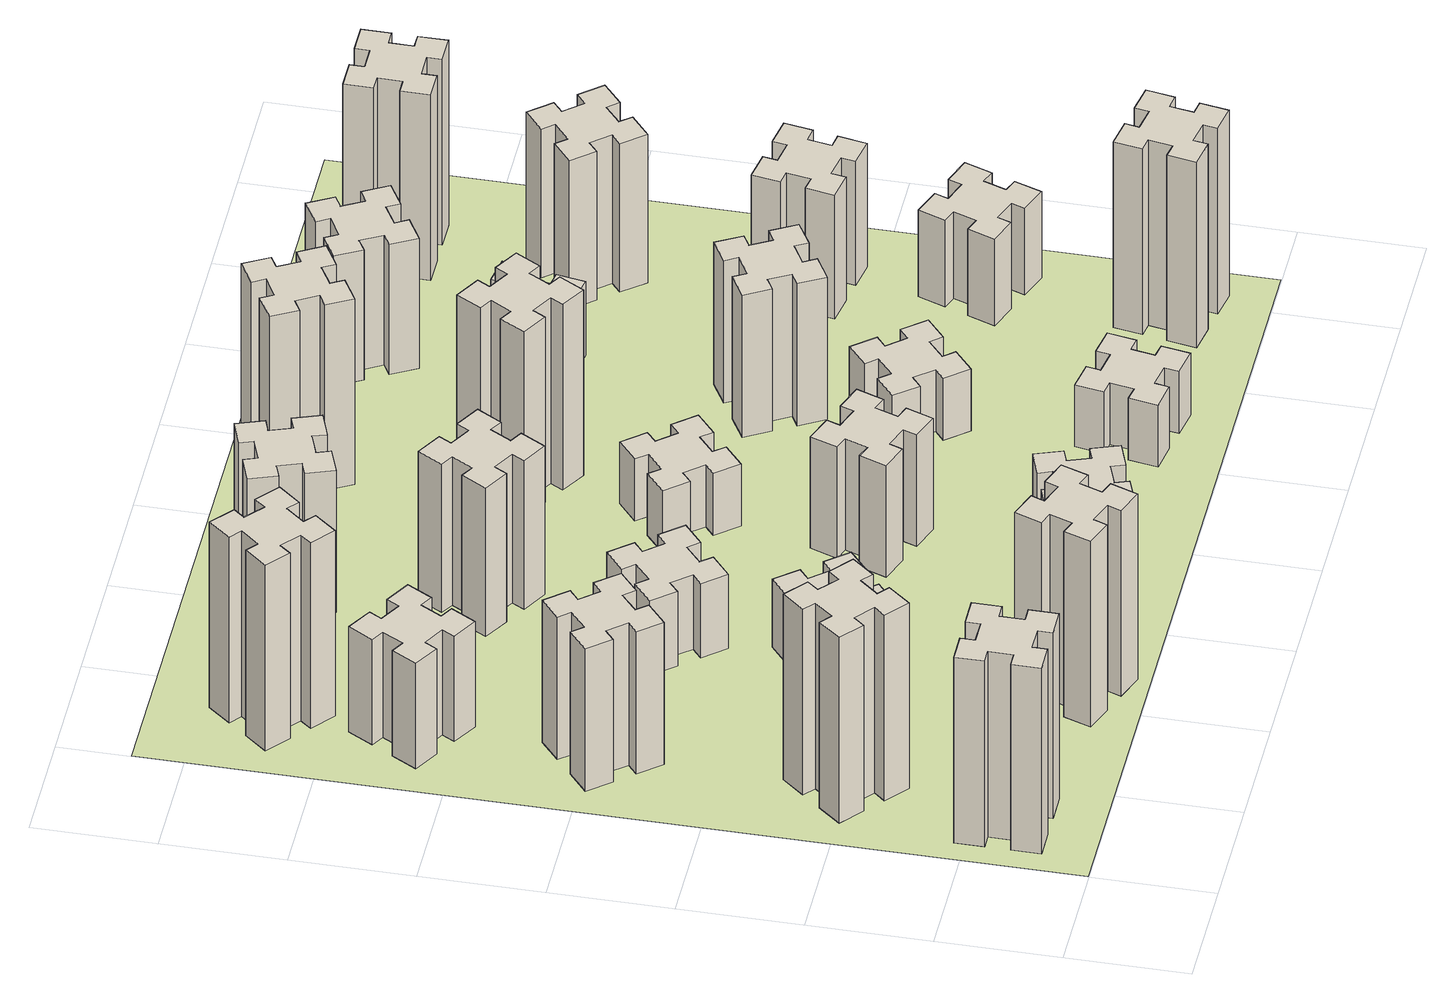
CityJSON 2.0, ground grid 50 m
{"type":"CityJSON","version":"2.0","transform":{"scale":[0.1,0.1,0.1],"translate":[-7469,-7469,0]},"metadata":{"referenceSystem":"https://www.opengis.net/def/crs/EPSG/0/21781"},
"CityObjects":{
"building1":{"type":"Building","attributes":{"class":"1000","function":"1000","usage":"1000","yearOfConstruction":2016,"roofType":"1000","measuredHeight":90,"storeysAboveGround":30,"storeysBelowGround":0},"geometry":[{"type":"Solid","lod":"1","boundaries":[[[[0,1,2,3,4,5,6,7,8,9,10,11,12,13,14,15,16,17,18,19]],[[17,16,20,21]],[[16,15,22,20]],[[15,14,23,22]],[[14,13,24,23]],[[13,12,25,24]],[[12,11,26,25]],[[11,10,27,26]],[[10,9,28,27]],[[9,8,29,28]],[[8,7,30,29]],[[7,6,31,30]],[[6,5,32,31]],[[5,4,33,32]],[[4,3,34,33]],[[3,2,35,34]],[[2,1,36,35]],[[1,0,37,36]],[[0,19,38,37]],[[19,18,39,38]],[[18,17,21,39]],[[24,25,26,27,28,29,30,31,32,33,34,35,36,37,38,39,21,20,22,23]]]]}]},
"building2":{"type":"Building","attributes":{"class":"1000","function":"1000","usage":"1000","yearOfConstruction":2016,"roofType":"1000","measuredHeight":90,"storeysAboveGround":30,"storeysBelowGround":0},"geometry":[{"type":"Solid","lod":"1","boundaries":[[[[40,41,42,43,44,45,46,47,48,49,50,51,52,53,54,55,56,57,58,59]],[[57,56,60,61]],[[56,55,62,60]],[[55,54,63,62]],[[54,53,64,63]],[[53,52,65,64]],[[52,51,66,65]],[[51,50,67,66]],[[50,49,68,67]],[[49,48,69,68]],[[48,47,70,69]],[[47,46,71,70]],[[46,45,72,71]],[[45,44,73,72]],[[44,43,74,73]],[[43,42,75,74]],[[42,41,76,75]],[[41,40,77,76]],[[40,59,78,77]],[[59,58,79,78]],[[58,57,61,79]],[[64,65,66,67,68,69,70,71,72,73,74,75,76,77,78,79,61,60,62,63]]]]}]},
"building3":{"type":"Building","attributes":{"class":"1000","function":"1000","usage":"1000","yearOfConstruction":2016,"roofType":"1000","measuredHeight":69,"storeysAboveGround":30,"storeysBelowGround":0},"geometry":[{"type":"Solid","lod":"1","boundaries":[[[[80,81,82,83,84,85,86,87,88,89,90,91,92,93,94,95,96,97,98,99]],[[97,96,100,101]],[[96,95,102,100]],[[95,94,103,102]],[[94,93,104,103]],[[93,92,105,104]],[[92,91,106,105]],[[91,90,107,106]],[[90,89,108,107]],[[89,88,109,108]],[[88,87,110,109]],[[87,86,111,110]],[[86,85,112,111]],[[85,84,113,112]],[[84,83,114,113]],[[83,82,115,114]],[[82,81,116,115]],[[81,80,117,116]],[[80,99,118,117]],[[99,98,119,118]],[[98,97,101,119]],[[104,105,106,107,108,109,110,111,112,113,114,115,116,117,118,119,101,100,102,103]]]]}]},
"building4":{"type":"Building","attributes":{"class":"1000","function":"1000","usage":"1000","yearOfConstruction":2016,"roofType":"1000","measuredHeight":51,"storeysAboveGround":30,"storeysBelowGround":0},"geometry":[{"type":"Solid","lod":"1","boundaries":[[[[120,121,122,123,124,125,126,127,128,129,130,131,132,133,134,135,136,137,138,139]],[[137,136,140,141]],[[136,135,142,140]],[[135,134,143,142]],[[134,133,144,143]],[[133,132,145,144]],[[132,131,146,145]],[[131,130,147,146]],[[130,129,148,147]],[[129,128,149,148]],[[128,127,150,149]],[[127,126,151,150]],[[126,125,152,151]],[[125,124,153,152]],[[124,123,154,153]],[[123,122,155,154]],[[122,121,156,155]],[[121,120,157,156]],[[120,139,158,157]],[[139,138,159,158]],[[138,137,141,159]],[[144,145,146,147,148,149,150,151,152,153,154,155,156,157,158,159,141,140,142,143]]]]}]},
"building5":{"type":"Building","attributes":{"class":"1000","function":"1000","usage":"1000","yearOfConstruction":2016,"roofType":"1000","measuredHeight":90,"storeysAboveGround":30,"storeysBelowGround":0},"geometry":[{"type":"Solid","lod":"1","boundaries":[[[[160,161,162,163,164,165,166,167,168,169,170,171,172,173,174,175,176,177,178,179]],[[177,176,180,181]],[[176,175,182,180]],[[175,174,183,182]],[[174,173,184,183]],[[173,172,185,184]],[[172,171,186,185]],[[171,170,187,186]],[[170,169,188,187]],[[169,168,189,188]],[[168,167,190,189]],[[167,166,191,190]],[[166,165,192,191]],[[165,164,193,192]],[[164,163,194,193]],[[163,162,195,194]],[[162,161,196,195]],[[161,160,197,196]],[[160,179,198,197]],[[179,178,199,198]],[[178,177,181,199]],[[184,185,186,187,188,189,190,191,192,193,194,195,196,197,198,199,181,180,182,183]]]]}]},
"building6":{"type":"Building","attributes":{"class":"1000","function":"1000","usage":"1000","yearOfConstruction":2016,"roofType":"1000","measuredHeight":90,"storeysAboveGround":30,"storeysBelowGround":0},"geometry":[{"type":"Solid","lod":"1","boundaries":[[[[200,201,202,203,204,205,206,207,208,209,210,211,212,213,214,215,216,217,218,219]],[[217,216,220,221]],[[216,215,222,220]],[[215,214,223,222]],[[214,213,224,223]],[[213,212,225,224]],[[212,211,226,225]],[[211,210,227,226]],[[210,209,228,227]],[[209,208,229,228]],[[208,207,230,229]],[[207,206,231,230]],[[206,205,232,231]],[[205,204,233,232]],[[204,203,234,233]],[[203,202,235,234]],[[202,201,236,235]],[[201,200,237,236]],[[200,219,238,237]],[[219,218,239,238]],[[218,217,221,239]],[[224,225,226,227,228,229,230,231,232,233,234,235,236,237,238,239,221,220,222,223]]]]}]},
"building7":{"type":"Building","attributes":{"class":"1000","function":"1000","usage":"1000","yearOfConstruction":2016,"roofType":"1000","measuredHeight":33,"storeysAboveGround":30,"storeysBelowGround":0},"geometry":[{"type":"Solid","lod":"1","boundaries":[[[[240,241,242,243,244,245,246,247,248,249,250,251,252,253,254,255,256,257,258,259]],[[257,256,260,261]],[[256,255,262,260]],[[255,254,263,262]],[[254,253,264,263]],[[253,252,265,264]],[[252,251,266,265]],[[251,250,267,266]],[[250,249,268,267]],[[249,248,269,268]],[[248,247,270,269]],[[247,246,271,270]],[[246,245,272,271]],[[245,244,273,272]],[[244,243,274,273]],[[243,242,275,274]],[[242,241,276,275]],[[241,240,277,276]],[[240,259,278,277]],[[259,258,279,278]],[[258,257,261,279]],[[264,265,266,267,268,269,270,271,272,273,274,275,276,277,278,279,261,260,262,263]]]]}]},
"building8":{"type":"Building","attributes":{"class":"1000","function":"1000","usage":"1000","yearOfConstruction":2016,"roofType":"1000","measuredHeight":36,"storeysAboveGround":30,"storeysBelowGround":0},"geometry":[{"type":"Solid","lod":"1","boundaries":[[[[280,281,282,283,284,285,286,287,288,289,290,291,292,293,294,295,296,297,298,299]],[[297,296,300,301]],[[296,295,302,300]],[[295,294,303,302]],[[294,293,304,303]],[[293,292,305,304]],[[292,291,306,305]],[[291,290,307,306]],[[290,289,308,307]],[[289,288,309,308]],[[288,287,310,309]],[[287,286,311,310]],[[286,285,312,311]],[[285,284,313,312]],[[284,283,314,313]],[[283,282,315,314]],[[282,281,316,315]],[[281,280,317,316]],[[280,299,318,317]],[[299,298,319,318]],[[298,297,301,319]],[[304,305,306,307,308,309,310,311,312,313,314,315,316,317,318,319,301,300,302,303]]]]}]},
"building9":{"type":"Building","attributes":{"class":"1000","function":"1000","usage":"1000","yearOfConstruction":2016,"roofType":"1000","measuredHeight":51,"storeysAboveGround":30,"storeysBelowGround":0},"geometry":[{"type":"Solid","lod":"1","boundaries":[[[[320,321,322,323,324,325,326,327,328,329,330,331,332,333,334,335,336,337,338,339]],[[337,336,340,341]],[[336,335,342,340]],[[335,334,343,342]],[[334,333,344,343]],[[333,332,345,344]],[[332,331,346,345]],[[331,330,347,346]],[[330,329,348,347]],[[329,328,349,348]],[[328,327,350,349]],[[327,326,351,350]],[[326,325,352,351]],[[325,324,353,352]],[[324,323,354,353]],[[323,322,355,354]],[[322,321,356,355]],[[321,320,357,356]],[[320,339,358,357]],[[339,338,359,358]],[[338,337,341,359]],[[344,345,346,347,348,349,350,351,352,353,354,355,356,357,358,359,341,340,342,343]]]]}]},
"building10":{"type":"Building","attributes":{"class":"1000","function":"1000","usage":"1000","yearOfConstruction":2016,"roofType":"1000","measuredHeight":72,"storeysAboveGround":30,"storeysBelowGround":0},"geometry":[{"type":"Solid","lod":"1","boundaries":[[[[360,361,362,363,364,365,366,367,368,369,370,371,372,373,374,375,376,377,378,379]],[[377,376,380,381]],[[376,375,382,380]],[[375,374,383,382]],[[374,373,384,383]],[[373,372,385,384]],[[372,371,386,385]],[[371,370,387,386]],[[370,369,388,387]],[[369,368,389,388]],[[368,367,390,389]],[[367,366,391,390]],[[366,365,392,391]],[[365,364,393,392]],[[364,363,394,393]],[[363,362,395,394]],[[362,361,396,395]],[[361,360,397,396]],[[360,379,398,397]],[[379,378,399,398]],[[378,377,381,399]],[[384,385,386,387,388,389,390,391,392,393,394,395,396,397,398,399,381,380,382,383]]]]}]},
"building11":{"type":"Building","attributes":{"class":"1000","function":"1000","usage":"1000","yearOfConstruction":2016,"roofType":"1000","measuredHeight":69,"storeysAboveGround":30,"storeysBelowGround":0},"geometry":[{"type":"Solid","lod":"1","boundaries":[[[[400,401,402,403,404,405,406,407,408,409,410,411,412,413,414,415,416,417,418,419]],[[417,416,420,421]],[[416,415,422,420]],[[415,414,423,422]],[[414,413,424,423]],[[413,412,425,424]],[[412,411,426,425]],[[411,410,427,426]],[[410,409,428,427]],[[409,408,429,428]],[[408,407,430,429]],[[407,406,431,430]],[[406,405,432,431]],[[405,404,433,432]],[[404,403,434,433]],[[403,402,435,434]],[[402,401,436,435]],[[401,400,437,436]],[[400,419,438,437]],[[419,418,439,438]],[[418,417,421,439]],[[424,425,426,427,428,429,430,431,432,433,434,435,436,437,438,439,421,420,422,423]]]]}]},
"building12":{"type":"Building","attributes":{"class":"1000","function":"1000","usage":"1000","yearOfConstruction":2016,"roofType":"1000","measuredHeight":54,"storeysAboveGround":30,"storeysBelowGround":0},"geometry":[{"type":"Solid","lod":"1","boundaries":[[[[440,441,442,443,444,445,446,447,448,449,450,451,452,453,454,455,456,457,458,459]],[[457,456,460,461]],[[456,455,462,460]],[[455,454,463,462]],[[454,453,464,463]],[[453,452,465,464]],[[452,451,466,465]],[[451,450,467,466]],[[450,449,468,467]],[[449,448,469,468]],[[448,447,470,469]],[[447,446,471,470]],[[446,445,472,471]],[[445,444,473,472]],[[444,443,474,473]],[[443,442,475,474]],[[442,441,476,475]],[[441,440,477,476]],[[440,459,478,477]],[[459,458,479,478]],[[458,457,461,479]],[[464,465,466,467,468,469,470,471,472,473,474,475,476,477,478,479,461,460,462,463]]]]}]},
"building13":{"type":"Building","attributes":{"class":"1000","function":"1000","usage":"1000","yearOfConstruction":2016,"roofType":"1000","measuredHeight":30,"storeysAboveGround":30,"storeysBelowGround":0},"geometry":[{"type":"Solid","lod":"1","boundaries":[[[[480,481,482,483,484,485,486,487,488,489,490,491,492,493,494,495,496,497,498,499]],[[497,496,500,501]],[[496,495,502,500]],[[495,494,503,502]],[[494,493,504,503]],[[493,492,505,504]],[[492,491,506,505]],[[491,490,507,506]],[[490,489,508,507]],[[489,488,509,508]],[[488,487,510,509]],[[487,486,511,510]],[[486,485,512,511]],[[485,484,513,512]],[[484,483,514,513]],[[483,482,515,514]],[[482,481,516,515]],[[481,480,517,516]],[[480,499,518,517]],[[499,498,519,518]],[[498,497,501,519]],[[504,505,506,507,508,509,510,511,512,513,514,515,516,517,518,519,501,500,502,503]]]]}]},
"building14":{"type":"Building","attributes":{"class":"1000","function":"1000","usage":"1000","yearOfConstruction":2016,"roofType":"1000","measuredHeight":90,"storeysAboveGround":30,"storeysBelowGround":0},"geometry":[{"type":"Solid","lod":"1","boundaries":[[[[520,521,522,523,524,525,526,527,528,529,530,531,532,533,534,535,536,537,538,539]],[[537,536,540,541]],[[536,535,542,540]],[[535,534,543,542]],[[534,533,544,543]],[[533,532,545,544]],[[532,531,546,545]],[[531,530,547,546]],[[530,529,548,547]],[[529,528,549,548]],[[528,527,550,549]],[[527,526,551,550]],[[526,525,552,551]],[[525,524,553,552]],[[524,523,554,553]],[[523,522,555,554]],[[522,521,556,555]],[[521,520,557,556]],[[520,539,558,557]],[[539,538,559,558]],[[538,537,541,559]],[[544,545,546,547,548,549,550,551,552,553,554,555,556,557,558,559,541,540,542,543]]]]}]},
"building15":{"type":"Building","attributes":{"class":"1000","function":"1000","usage":"1000","yearOfConstruction":2016,"roofType":"1000","measuredHeight":30,"storeysAboveGround":30,"storeysBelowGround":0},"geometry":[{"type":"Solid","lod":"1","boundaries":[[[[560,561,562,563,564,565,566,567,568,569,570,571,572,573,574,575,576,577,578,579]],[[577,576,580,581]],[[576,575,582,580]],[[575,574,583,582]],[[574,573,584,583]],[[573,572,585,584]],[[572,571,586,585]],[[571,570,587,586]],[[570,569,588,587]],[[569,568,589,588]],[[568,567,590,589]],[[567,566,591,590]],[[566,565,592,591]],[[565,564,593,592]],[[564,563,594,593]],[[563,562,595,594]],[[562,561,596,595]],[[561,560,597,596]],[[560,579,598,597]],[[579,578,599,598]],[[578,577,581,599]],[[584,585,586,587,588,589,590,591,592,593,594,595,596,597,598,599,581,580,582,583]]]]}]},
"building16":{"type":"Building","attributes":{"class":"1000","function":"1000","usage":"1000","yearOfConstruction":2016,"roofType":"1000","measuredHeight":90,"storeysAboveGround":30,"storeysBelowGround":0},"geometry":[{"type":"Solid","lod":"1","boundaries":[[[[600,601,602,603,604,605,606,607,608,609,610,611,612,613,614,615,616,617,618,619]],[[617,616,620,621]],[[616,615,622,620]],[[615,614,623,622]],[[614,613,624,623]],[[613,612,625,624]],[[612,611,626,625]],[[611,610,627,626]],[[610,609,628,627]],[[609,608,629,628]],[[608,607,630,629]],[[607,606,631,630]],[[606,605,632,631]],[[605,604,633,632]],[[604,603,634,633]],[[603,602,635,634]],[[602,601,636,635]],[[601,600,637,636]],[[600,619,638,637]],[[619,618,639,638]],[[618,617,621,639]],[[624,625,626,627,628,629,630,631,632,633,634,635,636,637,638,639,621,620,622,623]]]]}]},
"building17":{"type":"Building","attributes":{"class":"1000","function":"1000","usage":"1000","yearOfConstruction":2016,"roofType":"1000","measuredHeight":30,"storeysAboveGround":30,"storeysBelowGround":0},"geometry":[{"type":"Solid","lod":"1","boundaries":[[[[640,641,642,643,644,645,646,647,648,649,650,651,652,653,654,655,656,657,658,659]],[[657,656,660,661]],[[656,655,662,660]],[[655,654,663,662]],[[654,653,664,663]],[[653,652,665,664]],[[652,651,666,665]],[[651,650,667,666]],[[650,649,668,667]],[[649,648,669,668]],[[648,647,670,669]],[[647,646,671,670]],[[646,645,672,671]],[[645,644,673,672]],[[644,643,674,673]],[[643,642,675,674]],[[642,641,676,675]],[[641,640,677,676]],[[640,659,678,677]],[[659,658,679,678]],[[658,657,661,679]],[[664,665,666,667,668,669,670,671,672,673,674,675,676,677,678,679,661,660,662,663]]]]}]},
"building18":{"type":"Building","attributes":{"class":"1000","function":"1000","usage":"1000","yearOfConstruction":2016,"roofType":"1000","measuredHeight":69,"storeysAboveGround":30,"storeysBelowGround":0},"geometry":[{"type":"Solid","lod":"1","boundaries":[[[[680,681,682,683,684,685,686,687,688,689,690,691,692,693,694,695,696,697,698,699]],[[697,696,700,701]],[[696,695,702,700]],[[695,694,703,702]],[[694,693,704,703]],[[693,692,705,704]],[[692,691,706,705]],[[691,690,707,706]],[[690,689,708,707]],[[689,688,709,708]],[[688,687,710,709]],[[687,686,711,710]],[[686,685,712,711]],[[685,684,713,712]],[[684,683,714,713]],[[683,682,715,714]],[[682,681,716,715]],[[681,680,717,716]],[[680,699,718,717]],[[699,698,719,718]],[[698,697,701,719]],[[704,705,706,707,708,709,710,711,712,713,714,715,716,717,718,719,701,700,702,703]]]]}]},
"building19":{"type":"Building","attributes":{"class":"1000","function":"1000","usage":"1000","yearOfConstruction":2016,"roofType":"1000","measuredHeight":36,"storeysAboveGround":30,"storeysBelowGround":0},"geometry":[{"type":"Solid","lod":"1","boundaries":[[[[720,721,722,723,724,725,726,727,728,729,730,731,732,733,734,735,736,737,738,739]],[[737,736,740,741]],[[736,735,742,740]],[[735,734,743,742]],[[734,733,744,743]],[[733,732,745,744]],[[732,731,746,745]],[[731,730,747,746]],[[730,729,748,747]],[[729,728,749,748]],[[728,727,750,749]],[[727,726,751,750]],[[726,725,752,751]],[[725,724,753,752]],[[724,723,754,753]],[[723,722,755,754]],[[722,721,756,755]],[[721,720,757,756]],[[720,739,758,757]],[[739,738,759,758]],[[738,737,741,759]],[[744,745,746,747,748,749,750,751,752,753,754,755,756,757,758,759,741,740,742,743]]]]}]},
"building20":{"type":"Building","attributes":{"class":"1000","function":"1000","usage":"1000","yearOfConstruction":2016,"roofType":"1000","measuredHeight":90,"storeysAboveGround":30,"storeysBelowGround":0},"geometry":[{"type":"Solid","lod":"1","boundaries":[[[[760,761,762,763,764,765,766,767,768,769,770,771,772,773,774,775,776,777,778,779]],[[777,776,780,781]],[[776,775,782,780]],[[775,774,783,782]],[[774,773,784,783]],[[773,772,785,784]],[[772,771,786,785]],[[771,770,787,786]],[[770,769,788,787]],[[769,768,789,788]],[[768,767,790,789]],[[767,766,791,790]],[[766,765,792,791]],[[765,764,793,792]],[[764,763,794,793]],[[763,762,795,794]],[[762,761,796,795]],[[761,760,797,796]],[[760,779,798,797]],[[779,778,799,798]],[[778,777,781,799]],[[784,785,786,787,788,789,790,791,792,793,794,795,796,797,798,799,781,780,782,783]]]]}]},
"building21":{"type":"Building","attributes":{"class":"1000","function":"1000","usage":"1000","yearOfConstruction":2016,"roofType":"1000","measuredHeight":63,"storeysAboveGround":30,"storeysBelowGround":0},"geometry":[{"type":"Solid","lod":"1","boundaries":[[[[800,801,802,803,804,805,806,807,808,809,810,811,812,813,814,815,816,817,818,819]],[[817,816,820,821]],[[816,815,822,820]],[[815,814,823,822]],[[814,813,824,823]],[[813,812,825,824]],[[812,811,826,825]],[[811,810,827,826]],[[810,809,828,827]],[[809,808,829,828]],[[808,807,830,829]],[[807,806,831,830]],[[806,805,832,831]],[[805,804,833,832]],[[804,803,834,833]],[[803,802,835,834]],[[802,801,836,835]],[[801,800,837,836]],[[800,819,838,837]],[[819,818,839,838]],[[818,817,821,839]],[[824,825,826,827,828,829,830,831,832,833,834,835,836,837,838,839,821,820,822,823]]]]}]},
"building22":{"type":"Building","attributes":{"class":"1000","function":"1000","usage":"1000","yearOfConstruction":2016,"roofType":"1000","measuredHeight":42,"storeysAboveGround":30,"storeysBelowGround":0},"geometry":[{"type":"Solid","lod":"1","boundaries":[[[[840,841,842,843,844,845,846,847,848,849,850,851,852,853,854,855,856,857,858,859]],[[857,856,860,861]],[[856,855,862,860]],[[855,854,863,862]],[[854,853,864,863]],[[853,852,865,864]],[[852,851,866,865]],[[851,850,867,866]],[[850,849,868,867]],[[849,848,869,868]],[[848,847,870,869]],[[847,846,871,870]],[[846,845,872,871]],[[845,844,873,872]],[[844,843,874,873]],[[843,842,875,874]],[[842,841,876,875]],[[841,840,877,876]],[[840,859,878,877]],[[859,858,879,878]],[[858,857,861,879]],[[864,865,866,867,868,869,870,871,872,873,874,875,876,877,878,879,861,860,862,863]]]]}]},
"building23":{"type":"Building","attributes":{"class":"1000","function":"1000","usage":"1000","yearOfConstruction":2016,"roofType":"1000","measuredHeight":60,"storeysAboveGround":30,"storeysBelowGround":0},"geometry":[{"type":"Solid","lod":"1","boundaries":[[[[880,881,882,883,884,885,886,887,888,889,890,891,892,893,894,895,896,897,898,899]],[[897,896,900,901]],[[896,895,902,900]],[[895,894,903,902]],[[894,893,904,903]],[[893,892,905,904]],[[892,891,906,905]],[[891,890,907,906]],[[890,889,908,907]],[[889,888,909,908]],[[888,887,910,909]],[[887,886,911,910]],[[886,885,912,911]],[[885,884,913,912]],[[884,883,914,913]],[[883,882,915,914]],[[882,881,916,915]],[[881,880,917,916]],[[880,899,918,917]],[[899,898,919,918]],[[898,897,901,919]],[[904,905,906,907,908,909,910,911,912,913,914,915,916,917,918,919,901,900,902,903]]]]}]},
"building24":{"type":"Building","attributes":{"class":"1000","function":"1000","usage":"1000","yearOfConstruction":2016,"roofType":"1000","measuredHeight":72,"storeysAboveGround":30,"storeysBelowGround":0},"geometry":[{"type":"Solid","lod":"1","boundaries":[[[[920,921,922,923,924,925,926,927,928,929,930,931,932,933,934,935,936,937,938,939]],[[937,936,940,941]],[[936,935,942,940]],[[935,934,943,942]],[[934,933,944,943]],[[933,932,945,944]],[[932,931,946,945]],[[931,930,947,946]],[[930,929,948,947]],[[929,928,949,948]],[[928,927,950,949]],[[927,926,951,950]],[[926,925,952,951]],[[925,924,953,952]],[[924,923,954,953]],[[923,922,955,954]],[[922,921,956,955]],[[921,920,957,956]],[[920,939,958,957]],[[939,938,959,958]],[[938,937,941,959]],[[944,945,946,947,948,949,950,951,952,953,954,955,956,957,958,959,941,940,942,943]]]]}]},
"building25":{"type":"Building","attributes":{"class":"1000","function":"1000","usage":"1000","yearOfConstruction":2016,"roofType":"1000","measuredHeight":90,"storeysAboveGround":30,"storeysBelowGround":0},"geometry":[{"type":"Solid","lod":"1","boundaries":[[[[960,961,962,963,964,965,966,967,968,969,970,971,972,973,974,975,976,977,978,979]],[[977,976,980,981]],[[976,975,982,980]],[[975,974,983,982]],[[974,973,984,983]],[[973,972,985,984]],[[972,971,986,985]],[[971,970,987,986]],[[970,969,988,987]],[[969,968,989,988]],[[968,967,990,989]],[[967,966,991,990]],[[966,965,992,991]],[[965,964,993,992]],[[964,963,994,993]],[[963,962,995,994]],[[962,961,996,995]],[[961,960,997,996]],[[960,979,998,997]],[[979,978,999,998]],[[978,977,981,999]],[[984,985,986,987,988,989,990,991,992,993,994,995,996,997,998,999,981,980,982,983]]]]}]},
"landuse1":{"type":"LandUse","attributes":{"name":"plot1","function":"1010"},"geometry":[{"type":"MultiSurface","lod":"1","boundaries":[[[1000,1001,1002,1003]]]}]}
},
"vertices":[
[165,425,0],[165,325,0],[105,325,0],[105,205,0],[225,205,0],[225,265,0],[325,265,0],[325,205,0],[445,205,0],[445,325,0],[385,325,0],[385,425,0],[445,425,0],[445,545,0],[325,545,0],[325,485,0],[225,485,0],[225,545,0],[105,545,0],[105,425,0],[225,485,900],[225,545,900],[325,485,900],[325,545,900],[445,545,900],[445,425,900],[385,425,900],[385,325,900],[445,325,900],[445,205,900],[325,205,900],[325,265,900],[225,265,900],[225,205,900],[105,205,900],[105,325,900],[165,325,900],[165,425,900],[105,425,900],[105,545,900],
[484,1067,0],[408,1132,0],[446,1178,0],[354,1255,0],[277,1163,0],[323,1124,0],[259,1048,0],[213,1086,0],[136,994,0],[228,917,0],[266,963,0],[343,899,0],[304,853,0],[396,776,0],[473,868,0],[427,906,0],[492,983,0],[538,944,0],[615,1036,0],[523,1113,0],[492,983,900],[538,944,900],[427,906,900],[473,868,900],[396,776,900],[304,853,900],[343,899,900],[266,963,900],[228,917,900],[136,994,900],[213,1086,900],[259,1048,900],[323,1124,900],[277,1163,900],[354,1255,900],[446,1178,900],[408,1132,900],[484,1067,900],[523,1113,900],[615,1036,900],
[492,1988,0],[427,2064,0],[473,2103,0],[396,2195,0],[304,2118,0],[343,2072,0],[266,2007,0],[228,2053,0],[136,1976,0],[213,1884,0],[259,1923,0],[323,1846,0],[277,1808,0],[354,1716,0],[446,1793,0],[408,1839,0],[484,1903,0],[523,1857,0],[615,1934,0],[538,2026,0],[484,1903,690],[523,1857,690],[408,1839,690],[446,1793,690],[354,1716,690],[277,1808,690],[323,1846,690],[259,1923,690],[213,1884,690],[136,1976,690],[228,2053,690],[266,2007,690],[343,2072,690],[304,2118,690],[396,2195,690],[473,2103,690],[427,2064,690],[492,1988,690],[538,2026,690],[615,1934,690],
[446,2597,0],[496,2684,0],[548,2654,0],[608,2758,0],[504,2818,0],[474,2766,0],[387,2816,0],[417,2868,0],[313,2928,0],[253,2824,0],[305,2794,0],[255,2707,0],[203,2737,0],[143,2633,0],[247,2573,0],[277,2625,0],[364,2575,0],[334,2523,0],[438,2463,0],[498,2567,0],[364,2575,510],[334,2523,510],[277,2625,510],[247,2573,510],[143,2633,510],[203,2737,510],[255,2707,510],[305,2794,510],[253,2824,510],[313,2928,510],[417,2868,510],[387,2816,510],[474,2766,510],[504,2818,510],[608,2758,510],[548,2654,510],[496,2684,510],[446,2597,510],[498,2567,510],[438,2463,510],
[1029,360,0],[995,266,0],[939,287,0],[897,174,0],[1010,133,0],[1031,189,0],[1125,155,0],[1104,99,0],[1217,57,0],[1258,170,0],[1202,191,0],[1236,285,0],[1292,264,0],[1333,377,0],[1220,418,0],[1200,362,0],[1106,396,0],[1127,452,0],[1014,493,0],[973,380,0],[1106,396,900],[1127,452,900],[1200,362,900],[1220,418,900],[1333,377,900],[1292,264,900],[1236,285,900],[1202,191,900],[1258,170,900],[1217,57,900],[1104,99,900],[1125,155,900],[1031,189,900],[1010,133,900],[897,174,900],[939,287,900],[995,266,900],[1029,360,900],[973,380,900],[1014,493,900],
[484,3287,0],[408,3352,0],[446,3398,0],[354,3475,0],[277,3383,0],[323,3344,0],[259,3268,0],[213,3306,0],[136,3214,0],[228,3137,0],[266,3183,0],[343,3119,0],[304,3073,0],[396,2996,0],[473,3088,0],[427,3126,0],[492,3203,0],[538,3164,0],[615,3256,0],[523,3333,0],[492,3203,900],[538,3164,900],[427,3126,900],[473,3088,900],[396,2996,900],[304,3073,900],[343,3119,900],[266,3183,900],[228,3137,900],[136,3214,900],[213,3306,900],[259,3268,900],[323,3344,900],[277,3383,900],[354,3475,900],[446,3398,900],[408,3352,900],[484,3287,900],[523,3333,900],[615,3256,900],
[1083,1332,0],[1006,1267,0],[968,1313,0],[876,1236,0],[953,1144,0],[999,1183,0],[1063,1106,0],[1017,1068,0],[1094,976,0],[1186,1053,0],[1148,1099,0],[1224,1163,0],[1263,1117,0],[1355,1194,0],[1278,1286,0],[1232,1248,0],[1167,1324,0],[1213,1363,0],[1136,1455,0],[1044,1378,0],[1167,1324,330],[1213,1363,330],[1232,1248,330],[1278,1286,330],[1355,1194,330],[1263,1117,330],[1224,1163,330],[1148,1099,330],[1186,1053,330],[1094,976,330],[1017,1068,330],[1063,1106,330],[999,1183,330],[953,1144,330],[876,1236,330],[968,1313,330],[1006,1267,330],[1083,1332,330],[1044,1378,330],[1136,1455,330],
[1083,1972,0],[1006,1907,0],[968,1953,0],[876,1876,0],[953,1784,0],[999,1823,0],[1063,1746,0],[1017,1708,0],[1094,1616,0],[1186,1693,0],[1148,1739,0],[1224,1803,0],[1263,1757,0],[1355,1834,0],[1278,1926,0],[1232,1888,0],[1167,1964,0],[1213,2003,0],[1136,2095,0],[1044,2018,0],[1167,1964,360],[1213,2003,360],[1232,1888,360],[1278,1926,360],[1355,1834,360],[1263,1757,360],[1224,1803,360],[1148,1739,360],[1186,1693,360],[1094,1616,360],[1017,1708,360],[1063,1746,360],[999,1823,360],[953,1784,360],[876,1876,360],[968,1953,360],[1006,1907,360],[1083,1972,360],[1044,2018,360],[1136,2095,360],
[1765,496,0],[1671,462,0],[1650,518,0],[1537,477,0],[1579,364,0],[1635,385,0],[1669,291,0],[1613,270,0],[1654,157,0],[1767,199,0],[1746,255,0],[1840,289,0],[1860,233,0],[1973,274,0],[1932,387,0],[1876,366,0],[1842,460,0],[1898,480,0],[1857,593,0],[1744,552,0],[1842,460,510],[1898,480,510],[1876,366,510],[1932,387,510],[1973,274,510],[1860,233,510],[1840,289,510],[1746,255,510],[1767,199,510],[1654,157,510],[1613,270,510],[1669,291,510],[1635,385,510],[1579,364,510],[1537,477,510],[1650,518,510],[1671,462,510],[1765,496,510],[1744,552,510],[1857,593,510],
[1314,2666,0],[1227,2716,0],[1257,2768,0],[1153,2828,0],[1093,2724,0],[1145,2694,0],[1095,2607,0],[1043,2637,0],[983,2533,0],[1087,2473,0],[1117,2525,0],[1204,2475,0],[1174,2423,0],[1278,2363,0],[1338,2467,0],[1286,2497,0],[1336,2584,0],[1388,2554,0],[1448,2658,0],[1344,2718,0],[1336,2584,720],[1388,2554,720],[1286,2497,720],[1338,2467,720],[1278,2363,720],[1174,2423,720],[1204,2475,720],[1117,2525,720],[1087,2473,720],[983,2533,720],[1043,2637,720],[1095,2607,720],[1145,2694,720],[1093,2724,720],[1153,2828,720],[1257,2768,720],[1227,2716,720],[1314,2666,720],[1344,2718,720],[1448,2658,720],
[1125,3456,0],[1031,3422,0],[1010,3478,0],[897,3437,0],[939,3324,0],[995,3345,0],[1029,3251,0],[973,3230,0],[1014,3117,0],[1127,3159,0],[1106,3215,0],[1200,3249,0],[1220,3193,0],[1333,3234,0],[1292,3347,0],[1236,3326,0],[1202,3420,0],[1258,3440,0],[1217,3553,0],[1104,3512,0],[1202,3420,690],[1258,3440,690],[1236,3326,690],[1292,3347,690],[1333,3234,690],[1220,3193,690],[1200,3249,690],[1106,3215,690],[1127,3159,690],[1014,3117,690],[973,3230,690],[1029,3251,690],[995,3345,690],[939,3324,690],[897,3437,690],[1010,3478,690],[1031,3422,690],[1125,3456,690],[1104,3512,690],[1217,3553,690],
[1769,1300,0],[1735,1206,0],[1679,1227,0],[1637,1114,0],[1750,1073,0],[1771,1129,0],[1865,1095,0],[1844,1039,0],[1957,997,0],[1998,1110,0],[1942,1131,0],[1976,1225,0],[2032,1204,0],[2073,1317,0],[1960,1358,0],[1940,1302,0],[1846,1336,0],[1867,1392,0],[1754,1433,0],[1713,1320,0],[1846,1336,540],[1867,1392,540],[1940,1302,540],[1960,1358,540],[2073,1317,540],[2032,1204,540],[1976,1225,540],[1942,1131,540],[1998,1110,540],[1957,997,540],[1844,1039,540],[1865,1095,540],[1771,1129,540],[1750,1073,540],[1637,1114,540],[1679,1227,540],[1735,1206,540],[1769,1300,540],[1713,1320,540],[1754,1433,540],
[1972,1988,0],[1907,2064,0],[1953,2103,0],[1876,2195,0],[1784,2118,0],[1823,2072,0],[1746,2007,0],[1708,2053,0],[1616,1976,0],[1693,1884,0],[1739,1923,0],[1803,1846,0],[1757,1808,0],[1834,1716,0],[1926,1793,0],[1888,1839,0],[1964,1903,0],[2003,1857,0],[2095,1934,0],[2018,2026,0],[1964,1903,300],[2003,1857,300],[1888,1839,300],[1926,1793,300],[1834,1716,300],[1757,1808,300],[1803,1846,300],[1739,1923,300],[1693,1884,300],[1616,1976,300],[1708,2053,300],[1746,2007,300],[1823,2072,300],[1784,2118,300],[1876,2195,300],[1953,2103,300],[1907,2064,300],[1972,1988,300],[2018,2026,300],[2095,1934,300],
[2026,2497,0],[2076,2584,0],[2128,2554,0],[2188,2658,0],[2084,2718,0],[2054,2666,0],[1967,2716,0],[1997,2768,0],[1893,2828,0],[1833,2724,0],[1885,2694,0],[1835,2607,0],[1783,2637,0],[1723,2533,0],[1827,2473,0],[1857,2525,0],[1944,2475,0],[1914,2423,0],[2018,2363,0],[2078,2467,0],[1944,2475,900],[1914,2423,900],[1857,2525,900],[1827,2473,900],[1723,2533,900],[1783,2637,900],[1835,2607,900],[1885,2694,900],[1833,2724,900],[1893,2828,900],[1997,2768,900],[1967,2716,900],[2054,2666,900],[2084,2718,900],[2188,2658,900],[2128,2554,900],[2076,2584,900],[2026,2497,900],[2078,2467,900],[2018,2363,900],
[2596,444,0],[2578,345,0],[2519,356,0],[2498,237,0],[2617,217,0],[2627,276,0],[2725,258,0],[2715,199,0],[2833,178,0],[2854,297,0],[2795,307,0],[2812,405,0],[2871,395,0],[2892,513,0],[2774,534,0],[2764,475,0],[2665,492,0],[2676,551,0],[2557,572,0],[2537,454,0],[2665,492,300],[2676,551,300],[2764,475,300],[2774,534,300],[2892,513,300],[2871,395,300],[2812,405,300],[2795,307,300],[2854,297,300],[2833,178,300],[2715,199,300],[2725,258,300],[2627,276,300],[2617,217,300],[2498,237,300],[2519,356,300],[2578,345,300],[2596,444,300],[2537,454,300],[2557,572,300],
[1844,3556,0],[1757,3506,0],[1727,3558,0],[1623,3498,0],[1683,3394,0],[1735,3424,0],[1785,3337,0],[1733,3307,0],[1793,3203,0],[1897,3263,0],[1867,3315,0],[1954,3365,0],[1984,3313,0],[2088,3373,0],[2028,3477,0],[1976,3447,0],[1926,3534,0],[1978,3564,0],[1918,3668,0],[1814,3608,0],[1926,3534,900],[1978,3564,900],[1976,3447,900],[2028,3477,900],[2088,3373,900],[1984,3313,900],[1954,3365,900],[1867,3315,900],[1897,3263,900],[1793,3203,900],[1733,3307,900],[1785,3337,900],[1735,3424,900],[1683,3394,900],[1623,3498,900],[1727,3558,900],[1757,3506,900],[1844,3556,900],[1814,3608,900],[1918,3668,900],
[2628,1099,0],[2704,1163,0],[2743,1117,0],[2835,1194,0],[2758,1286,0],[2712,1248,0],[2647,1324,0],[2693,1363,0],[2616,1455,0],[2524,1378,0],[2563,1332,0],[2486,1267,0],[2448,1313,0],[2356,1236,0],[2433,1144,0],[2479,1183,0],[2543,1106,0],[2497,1068,0],[2574,976,0],[2666,1053,0],[2543,1106,300],[2497,1068,300],[2479,1183,300],[2433,1144,300],[2356,1236,300],[2448,1313,300],[2486,1267,300],[2563,1332,300],[2524,1378,300],[2616,1455,300],[2693,1363,300],[2647,1324,300],[2712,1248,300],[2758,1286,300],[2835,1194,300],[2743,1117,300],[2704,1163,300],[2628,1099,300],[2666,1053,300],[2574,976,300],
[2475,1744,0],[2525,1657,0],[2473,1627,0],[2533,1523,0],[2637,1583,0],[2607,1635,0],[2694,1685,0],[2724,1633,0],[2828,1693,0],[2768,1797,0],[2716,1767,0],[2666,1854,0],[2718,1884,0],[2658,1988,0],[2554,1928,0],[2584,1876,0],[2497,1826,0],[2467,1878,0],[2363,1818,0],[2423,1714,0],[2497,1826,690],[2467,1878,690],[2584,1876,690],[2554,1928,690],[2658,1988,690],[2718,1884,690],[2666,1854,690],[2716,1767,690],[2768,1797,690],[2828,1693,690],[2724,1633,690],[2694,1685,690],[2607,1635,690],[2637,1583,690],[2533,1523,690],[2473,1627,690],[2525,1657,690],[2475,1744,690],[2423,1714,690],[2363,1818,690],
[2664,2795,0],[2565,2812,0],[2576,2871,0],[2457,2892,0],[2437,2774,0],[2496,2764,0],[2478,2665,0],[2419,2676,0],[2398,2557,0],[2517,2537,0],[2527,2596,0],[2625,2578,0],[2615,2519,0],[2733,2498,0],[2754,2617,0],[2695,2627,0],[2712,2725,0],[2771,2715,0],[2792,2833,0],[2674,2854,0],[2712,2725,360],[2771,2715,360],[2695,2627,360],[2754,2617,360],[2733,2498,360],[2615,2519,360],[2625,2578,360],[2527,2596,360],[2517,2537,360],[2398,2557,360],[2419,2676,360],[2478,2665,360],[2496,2764,360],[2437,2774,360],[2457,2892,360],[2576,2871,360],[2565,2812,360],[2664,2795,360],[2674,2854,360],[2792,2833,360],
[3504,475,0],[3405,492,0],[3416,551,0],[3297,572,0],[3277,454,0],[3336,444,0],[3318,345,0],[3259,356,0],[3238,237,0],[3357,217,0],[3367,276,0],[3465,258,0],[3455,199,0],[3573,178,0],[3594,297,0],[3535,307,0],[3552,405,0],[3611,395,0],[3632,513,0],[3514,534,0],[3552,405,900],[3611,395,900],[3535,307,900],[3594,297,900],[3573,178,900],[3455,199,900],[3465,258,900],[3367,276,900],[3357,217,900],[3238,237,900],[3259,356,900],[3318,345,900],[3336,444,900],[3277,454,900],[3297,572,900],[3416,551,900],[3405,492,900],[3504,475,900],[3514,534,900],[3632,513,900],
[2716,3347,0],[2666,3434,0],[2718,3464,0],[2658,3568,0],[2554,3508,0],[2584,3456,0],[2497,3406,0],[2467,3458,0],[2363,3398,0],[2423,3294,0],[2475,3324,0],[2525,3237,0],[2473,3207,0],[2533,3103,0],[2637,3163,0],[2607,3215,0],[2694,3265,0],[2724,3213,0],[2828,3273,0],[2768,3377,0],[2694,3265,630],[2724,3213,630],[2607,3215,630],[2637,3163,630],[2533,3103,630],[2473,3207,630],[2525,3237,630],[2475,3324,630],[2423,3294,630],[2363,3398,630],[2467,3458,630],[2497,3406,630],[2584,3456,630],[2554,3508,630],[2658,3568,630],[2718,3464,630],[2666,3434,630],[2716,3347,630],[2768,3377,630],[2828,3273,630],
[3351,1029,0],[3445,995,0],[3424,939,0],[3537,897,0],[3578,1010,0],[3522,1031,0],[3556,1125,0],[3612,1104,0],[3653,1217,0],[3540,1258,0],[3520,1202,0],[3426,1236,0],[3447,1292,0],[3334,1333,0],[3293,1220,0],[3349,1200,0],[3315,1106,0],[3259,1127,0],[3217,1014,0],[3330,973,0],[3315,1106,420],[3259,1127,420],[3349,1200,420],[3293,1220,420],[3334,1333,420],[3447,1292,420],[3426,1236,420],[3520,1202,420],[3540,1258,420],[3653,1217,420],[3612,1104,420],[3556,1125,420],[3522,1031,420],[3578,1010,420],[3537,897,420],[3424,939,420],[3445,995,420],[3351,1029,420],[3330,973,420],[3217,1014,420],
[3267,1656,0],[3365,1638,0],[3355,1579,0],[3473,1558,0],[3494,1677,0],[3435,1687,0],[3452,1785,0],[3511,1775,0],[3532,1893,0],[3414,1914,0],[3404,1855,0],[3305,1872,0],[3316,1931,0],[3197,1952,0],[3177,1834,0],[3236,1824,0],[3218,1725,0],[3159,1736,0],[3138,1617,0],[3257,1597,0],[3218,1725,600],[3159,1736,600],[3236,1824,600],[3177,1834,600],[3197,1952,600],[3316,1931,600],[3305,1872,600],[3404,1855,600],[3414,1914,600],[3532,1893,600],[3511,1775,600],[3452,1785,600],[3435,1687,600],[3494,1677,600],[3473,1558,600],[3355,1579,600],[3365,1638,600],[3267,1656,600],[3257,1597,600],[3138,1617,600],
[3119,2563,0],[3183,2486,0],[3137,2448,0],[3214,2356,0],[3306,2433,0],[3268,2479,0],[3344,2543,0],[3383,2497,0],[3475,2574,0],[3398,2666,0],[3352,2628,0],[3287,2704,0],[3333,2743,0],[3256,2835,0],[3164,2758,0],[3203,2712,0],[3126,2647,0],[3088,2693,0],[2996,2616,0],[3073,2524,0],[3126,2647,720],[3088,2693,720],[3203,2712,720],[3164,2758,720],[3256,2835,720],[3333,2743,720],[3287,2704,720],[3352,2628,720],[3398,2666,720],[3475,2574,720],[3383,2497,720],[3344,2543,720],[3268,2479,720],[3306,2433,720],[3214,2356,720],[3137,2448,720],[3183,2486,720],[3119,2563,720],[3073,2524,720],[2996,2616,720],
[3185,3225,0],[3285,3225,0],[3285,3165,0],[3405,3165,0],[3405,3285,0],[3345,3285,0],[3345,3385,0],[3405,3385,0],[3405,3505,0],[3285,3505,0],[3285,3445,0],[3185,3445,0],[3185,3505,0],[3065,3505,0],[3065,3385,0],[3125,3385,0],[3125,3285,0],[3065,3285,0],[3065,3165,0],[3185,3165,0],[3125,3285,900],[3065,3285,900],[3125,3385,900],[3065,3385,900],[3065,3505,900],[3185,3505,900],[3185,3445,900],[3285,3445,900],[3285,3505,900],[3405,3505,900],[3405,3385,900],[3345,3385,900],[3345,3285,900],[3405,3285,900],[3405,3165,900],[3285,3165,900],[3285,3225,900],[3185,3225,900],[3185,3165,900],[3065,3165,900],
[5,3705,0],[3705,3705,0],[3705,5,0],[5,5,0]
]}
